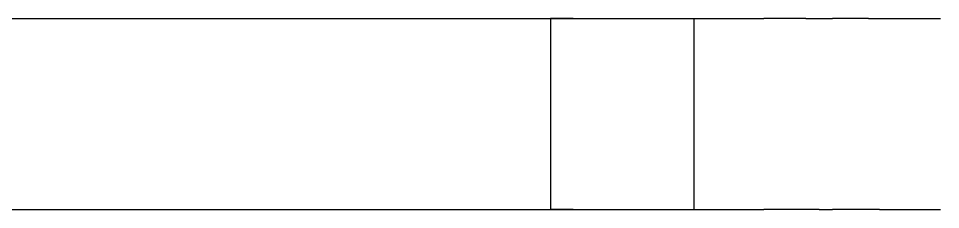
# Model space of a CAD drawing. Header units: millimetres. Extents: x -180 to 1414, y -663 to 972.
# Drawn here: x 57.1 to 115, y 0 to 12 of the extents above; entities that cross this region are included whole.
import ezdxf

# ---------------------------------------------------------------- set-up
doc = ezdxf.new("R2010")
doc.units = ezdxf.units.MM
doc.layers.add('FRONT', color=8, linetype='Continuous')

msp = doc.modelspace()

# ---------------------------------------------------------------- linework, layer by layer
at = {"layer": 'FRONT'}
for p, q in [((-103, 12), (103, 12)), ((90.513, 12), (90.5, 12)), ((90.5, 12), (90.5, 0)), ((90.55, 12), (90.513, 12)), ((90.613, 12), (90.55, 12)), ((90.7, 12), (90.613, 12)), ((90.811, 12), (90.7, 12)), ((90.946, 12), (90.811, 12)), ((91.103, 12), (90.946, 12)), ((91.282, 12), (91.103, 12)), ((91.482, 12), (91.282, 12)), ((91.701, 12), (91.482, 12)), ((91.939, 12), (91.701, 12)), ((91.939, 12), (92.194, 12)), ((92.194, 12), (92.465, 12)), ((92.465, 12), (92.75, 12)), ((92.75, 12), (93.048, 12)), ((93.048, 12), (93.356, 12)), ((93.356, 12), (93.674, 12)), ((93.674, 12), (93.999, 12)), ((93.999, 12), (94.329, 12)), ((94.329, 12), (94.664, 12)), ((94.664, 12), (95, 12)), ((95, 12), (95.336, 12)), ((95.336, 12), (95.671, 12)), ((95.671, 12), (96.001, 12)), ((96.001, 12), (96.326, 12)), ((96.326, 12), (96.644, 12)), ((96.644, 12), (96.952, 12)), ((96.952, 12), (97.25, 12)), ((97.25, 12), (97.535, 12)), ((97.535, 12), (97.806, 12)), ((97.806, 12), (98.061, 12)), ((98.061, 12), (98.299, 12)), ((98.299, 12), (98.518, 12)), ((98.518, 12), (98.718, 12)), ((98.718, 12), (98.897, 12)), ((98.897, 12), (99.054, 12)), ((99.054, 12), (99.189, 12)), ((99.189, 12), (99.3, 12)), ((99.3, 12), (99.387, 12)), ((99.387, 12), (99.45, 12)), ((99.45, 12), (99.487, 12)), ((99.487, 12), (99.5, 12)), ((99.5, 12), (99.5, 0)), ((103, 12), (103.897, 12)), ((104.789, 12), (103.897, 12)), ((105.67, 12), (104.789, 12)), ((106.537, 12), (105.67, 12)), ((106.537, 12), (107.384, 12)), ((107.384, 12), (108.207, 12)), ((109, 12), (108.207, 12)), ((109.76, 12), (109, 12)), ((110.482, 12), (109.76, 12)), ((110.482, 12), (111.162, 12)), ((111.162, 12), (111.797, 12)), ((111.797, 12), (112.382, 12)), ((112.382, 12), (112.915, 12)), ((112.915, 12), (113.392, 12)), ((113.392, 12), (113.812, 12)), ((113.812, 12), (114.17, 12)), ((114.17, 12), (114.467, 12)), ((114.467, 12), (114.699, 12)), ((114.699, 12), (114.866, 12)), ((114.866, 12), (114.966, 12)), ((114.966, 12), (115, 12)), ((-103, 0), (103, 0)), ((90.513, 0), (90.5, 0)), ((90.55, 0), (90.513, 0)), ((90.613, 0), (90.55, 0)), ((90.7, 0), (90.613, 0)), ((90.811, 0), (90.7, 0)), ((90.946, 0), (90.811, 0)), ((91.103, 0), (90.946, 0)), ((91.282, 0), (91.103, 0)), ((91.482, 0), (91.282, 0)), ((91.701, 0), (91.482, 0)), ((91.939, 0), (91.701, 0)), ((91.939, 0), (92.194, 0)), ((92.194, 0), (92.465, 0)), ((92.465, 0), (92.75, 0)), ((92.75, 0), (93.048, 0)), ((93.048, 0), (93.356, 0)), ((93.356, 0), (93.674, 0)), ((93.674, 0), (93.999, 0)), ((93.999, 0), (94.329, 0)), ((94.329, 0), (94.664, 0)), ((94.664, 0), (95, 0)), ((95, 0), (95.336, 0)), ((95.336, 0), (95.671, 0)), ((95.671, 0), (96.001, 0)), ((96.001, 0), (96.326, 0)), ((96.326, 0), (96.644, 0)), ((96.644, 0), (96.952, 0)), ((96.952, 0), (97.25, 0)), ((97.25, 0), (97.535, 0)), ((97.535, 0), (97.806, 0)), ((97.806, 0), (98.061, 0)), ((98.061, 0), (98.299, 0)), ((98.299, 0), (98.518, 0)), ((98.518, 0), (98.718, 0)), ((98.718, 0), (98.897, 0)), ((98.897, 0), (99.054, 0)), ((99.054, 0), (99.189, 0)), ((99.189, 0), (99.3, 0)), ((99.3, 0), (99.387, 0)), ((99.387, 0), (99.45, 0)), ((99.45, 0), (99.487, 0)), ((99.487, 0), (99.5, 0)), ((103, 0), (103.897, 0)), ((104.789, 0), (103.897, 0)), ((105.67, 0), (104.789, 0)), ((106.537, 0), (105.67, 0)), ((107.384, 0), (106.537, 0)), ((107.384, 0), (108.207, 0)), ((109, 0), (108.207, 0)), ((109.76, 0), (109, 0)), ((110.482, 0), (109.76, 0)), ((111.162, 0), (110.482, 0)), ((111.162, 0), (111.797, 0)), ((111.797, 0), (112.382, 0)), ((112.382, 0), (112.915, 0)), ((112.915, 0), (113.392, 0)), ((113.392, 0), (113.812, 0)), ((113.812, 0), (114.17, 0)), ((114.17, 0), (114.467, 0)), ((114.467, 0), (114.699, 0)), ((114.699, 0), (114.866, 0)), ((114.866, 0), (114.966, 0)), ((114.966, 0), (115, 0))]:
    msp.add_line(p, q, dxfattribs=at)

doc.saveas('drawing.dxf')
